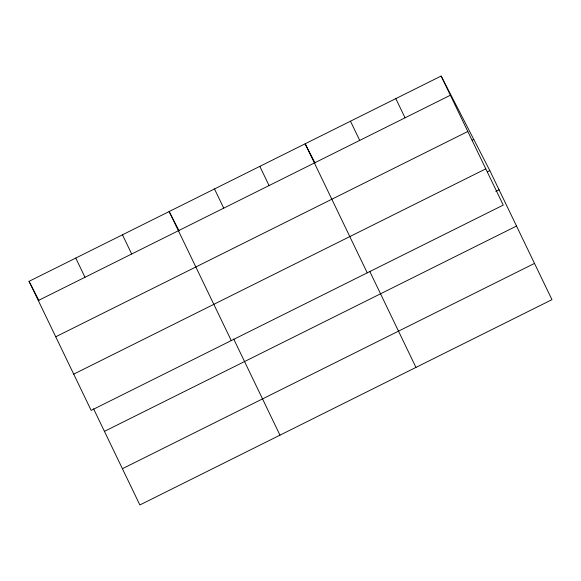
<?xml version="1.0" encoding="UTF-8"?>
<svg xmlns="http://www.w3.org/2000/svg" width="581" height="581" viewBox="0 0 581 581"><rect width="100%" height="100%" fill="white"/><g stroke="black" fill="none" stroke-linecap="round" stroke-linejoin="round"><path stroke-width="0.87" d="M441.139 76.038L503.248 205.093L91.159 410.389L29.05 281.342L441.139 76.038L489.841 170.611L551.95 299.658L139.861 504.962L93.577 408.799M38.288 300.537L450.377 95.233M55.732 336.784L467.828 131.488M472.15 140.21L473.769 139.404M73.714 374.142L485.803 168.839M487.415 171.816L489.841 170.611M495.84 191.418L499.079 189.798M104.435 431.356L516.524 226.053M122.409 468.707L534.505 263.404M315.04 162.992L305.148 143.79L367.257 272.845M179.05 230.744L169.158 211.535L231.267 340.589M29.05 281.342L38.942 300.544M395.814 98.625L405.051 117.82M350.481 121.204L359.719 140.399M369.683 271.247L415.96 367.41M259.823 166.369L269.061 185.564M214.491 188.956L223.729 208.151M233.693 338.992L279.969 435.154M122.46 234.804L131.698 253.999M75.755 258.073L84.993 277.268"/></g></svg>
